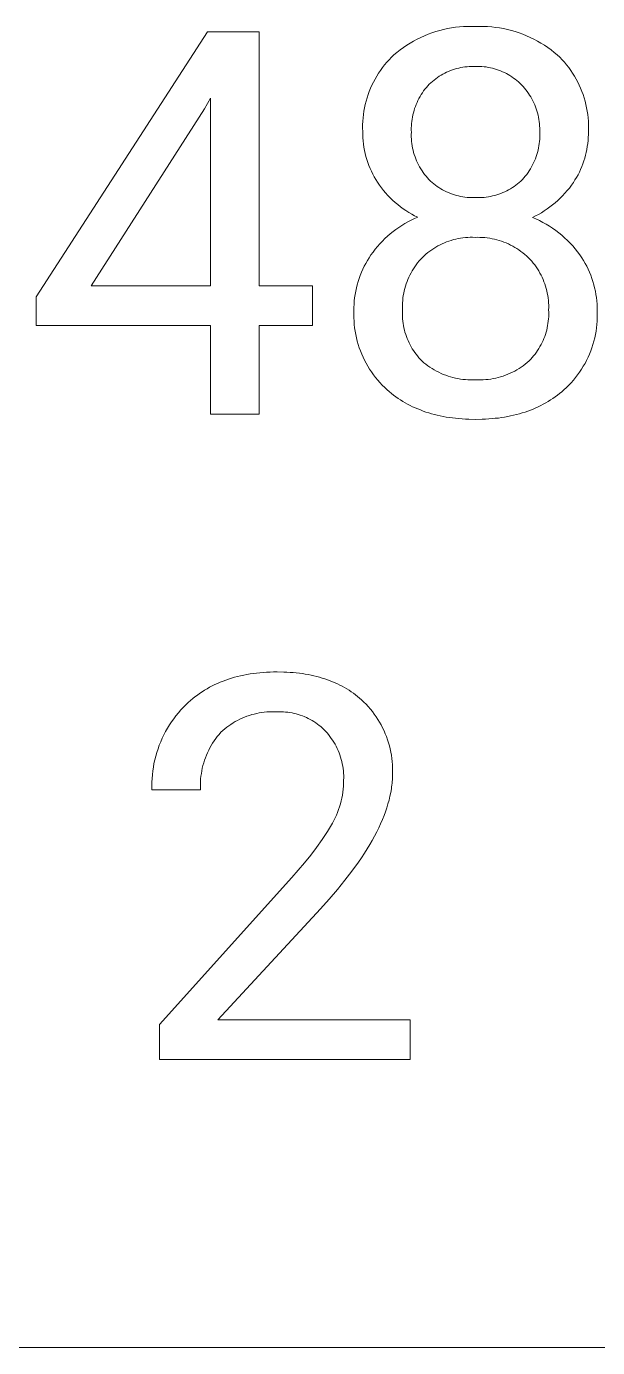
# Model space of a CAD drawing. Header units: millimetres. Extents: x -1576 to 3664, y -445 to 3215.
# Drawn here: x 2594.7 to 2668.7, y -152.5 to 19 of the extents above; entities that cross this region are included whole.
import ezdxf

# ---------------------------------------------------------------- set-up
doc = ezdxf.new("R2010")
doc.units = ezdxf.units.MM
doc.header["$MEASUREMENT"] = 0
doc.layers.add('Domyślny', color=7, linetype='Continuous', true_color=0x000000)

msp = doc.modelspace()

# ---------------------------------------------------------------- linework, layer by layer
at = {"layer": 'Domyślny', "color": 18, "lineweight": 15, "true_color": 0x000000}
for p, q in [((2650.32, 18.86), (2650.84, 18.91)), ((2650.84, 18.91), (2651.36, 18.95)), ((2651.36, 18.95), (2651.88, 18.97)), ((2651.88, 18.97), (2652.41, 18.97)), ((2652.41, 18.97), (2652.93, 18.96)), ((2652.93, 18.96), (2653.45, 18.97)), ((2653.45, 18.97), (2653.97, 18.97)), ((2653.97, 18.97), (2654.49, 18.95)), ((2654.49, 18.95), (2655.02, 18.91)), ((2655.02, 18.91), (2655.53, 18.85)), ((2595.95, -16.11), (2618.16, 18.28)), ((2618.16, 18.28), (2624.88, 18.28)), ((2624.88, 18.28), (2624.88, -14.68)), ((2644.9, 17.07), (2645.36, 17.32)), ((2645.36, 17.32), (2645.83, 17.55)), ((2645.83, 17.55), (2646.3, 17.76)), ((2646.3, 17.76), (2646.79, 17.96)), ((2646.79, 17.96), (2647.28, 18.14)), ((2647.28, 18.14), (2647.77, 18.3)), ((2647.77, 18.3), (2648.28, 18.45)), ((2648.28, 18.45), (2648.78, 18.58)), ((2648.78, 18.58), (2649.29, 18.69)), ((2649.29, 18.69), (2649.81, 18.78)), ((2649.81, 18.78), (2650.32, 18.86)), ((2655.53, 18.85), (2656.05, 18.78)), ((2656.05, 18.78), (2656.56, 18.69)), ((2656.56, 18.69), (2657.08, 18.58)), ((2657.08, 18.58), (2657.58, 18.45)), ((2657.58, 18.45), (2658.08, 18.3)), ((2658.08, 18.3), (2658.58, 18.14)), ((2658.58, 18.14), (2659.07, 17.96)), ((2659.07, 17.96), (2659.55, 17.76)), ((2659.55, 17.76), (2660.03, 17.55)), ((2660.03, 17.55), (2660.5, 17.32)), ((2660.5, 17.32), (2660.96, 17.07)), ((2642.34, 15.28), (2642.74, 15.61)), ((2642.74, 15.61), (2643.15, 15.94)), ((2643.15, 15.94), (2643.57, 16.24)), ((2643.57, 16.24), (2644, 16.54)), ((2644, 16.54), (2644.45, 16.81)), ((2644.45, 16.81), (2644.9, 17.07)), ((2660.96, 17.07), (2661.41, 16.81)), ((2661.41, 16.81), (2661.85, 16.53)), ((2661.85, 16.53), (2662.29, 16.24)), ((2662.29, 16.24), (2662.71, 15.93)), ((2662.71, 15.93), (2663.12, 15.61)), ((2663.12, 15.61), (2663.52, 15.28)), ((2640.86, 13.63), (2641.13, 13.98)), ((2641.13, 13.98), (2641.42, 14.32)), ((2641.42, 14.32), (2641.71, 14.65)), ((2641.71, 14.65), (2642.02, 14.97)), ((2642.02, 14.97), (2642.34, 15.28)), ((2651.83, 13.75), (2651.55, 13.72)), ((2652.1, 13.77), (2651.83, 13.75)), ((2652.38, 13.78), (2652.1, 13.77)), ((2652.65, 13.78), (2652.38, 13.78)), ((2652.93, 13.78), (2652.65, 13.78)), ((2653.2, 13.78), (2652.93, 13.78)), ((2653.48, 13.78), (2653.2, 13.78)), ((2653.76, 13.76), (2653.48, 13.78)), ((2654.03, 13.74), (2653.76, 13.76)), ((2654.3, 13.71), (2654.03, 13.74)), ((2663.52, 15.28), (2663.84, 14.97)), ((2663.84, 14.97), (2664.15, 14.65)), ((2664.15, 14.65), (2664.44, 14.32)), ((2664.44, 14.32), (2664.73, 13.98)), ((2664.73, 13.98), (2665, 13.63)), ((2639.69, 11.75), (2639.9, 12.15)), ((2639.9, 12.15), (2640.12, 12.53)), ((2640.12, 12.53), (2640.35, 12.9)), ((2640.35, 12.9), (2640.6, 13.27)), ((2640.6, 13.27), (2640.86, 13.63)), ((2647.55, 12.02), (2647.33, 11.84)), ((2647.76, 12.19), (2647.55, 12.02)), ((2647.99, 12.35), (2647.76, 12.19)), ((2648.22, 12.5), (2647.99, 12.35)), ((2648.45, 12.65), (2648.22, 12.5)), ((2648.69, 12.78), (2648.45, 12.65)), ((2648.93, 12.91), (2648.69, 12.78)), ((2649.18, 13.03), (2648.93, 12.91)), ((2649.43, 13.14), (2649.18, 13.03)), ((2649.69, 13.25), (2649.43, 13.14)), ((2649.95, 13.34), (2649.69, 13.25)), ((2650.21, 13.43), (2649.95, 13.34)), ((2650.47, 13.5), (2650.21, 13.43)), ((2650.74, 13.57), (2650.47, 13.5)), ((2651.01, 13.63), (2650.74, 13.57)), ((2651.28, 13.68), (2651.01, 13.63)), ((2651.55, 13.72), (2651.28, 13.68)), ((2654.58, 13.66), (2654.3, 13.71)), ((2654.85, 13.61), (2654.58, 13.66)), ((2655.12, 13.55), (2654.85, 13.61)), ((2655.38, 13.48), (2655.12, 13.55)), ((2655.65, 13.4), (2655.38, 13.48)), ((2655.91, 13.31), (2655.65, 13.4)), ((2656.16, 13.21), (2655.91, 13.31)), ((2656.42, 13.1), (2656.16, 13.21)), ((2656.67, 12.99), (2656.42, 13.1)), ((2656.92, 12.86), (2656.67, 12.99)), ((2657.16, 12.73), (2656.92, 12.86)), ((2657.39, 12.59), (2657.16, 12.73)), ((2657.63, 12.44), (2657.39, 12.59)), ((2657.85, 12.28), (2657.63, 12.44)), ((2658.07, 12.12), (2657.85, 12.28)), ((2658.29, 11.95), (2658.07, 12.12)), ((2665, 13.63), (2665.26, 13.27)), ((2665.26, 13.27), (2665.51, 12.91)), ((2665.51, 12.91), (2665.74, 12.53)), ((2665.74, 12.53), (2665.97, 12.15)), ((2665.97, 12.15), (2666.17, 11.76)), ((2639, 10.13), (2639.15, 10.54)), ((2639.15, 10.54), (2639.31, 10.95)), ((2639.31, 10.95), (2639.49, 11.36)), ((2639.49, 11.36), (2639.69, 11.75)), ((2646.03, 10.36), (2645.88, 10.12)), ((2646.2, 10.6), (2646.03, 10.36)), ((2646.37, 10.82), (2646.2, 10.6)), ((2646.55, 11.05), (2646.37, 10.82)), ((2646.73, 11.26), (2646.55, 11.05)), ((2646.93, 11.47), (2646.73, 11.26)), ((2647.13, 11.66), (2646.93, 11.47)), ((2647.33, 11.84), (2647.13, 11.66)), ((2658.5, 11.77), (2658.29, 11.95)), ((2658.7, 11.58), (2658.5, 11.77)), ((2658.9, 11.39), (2658.7, 11.58)), ((2659.09, 11.18), (2658.9, 11.39)), ((2659.27, 10.97), (2659.09, 11.18)), ((2659.45, 10.75), (2659.27, 10.97)), ((2659.62, 10.52), (2659.45, 10.75)), ((2659.79, 10.29), (2659.62, 10.52)), ((2659.94, 10.06), (2659.79, 10.29)), ((2666.17, 11.76), (2666.37, 11.36)), ((2666.37, 11.36), (2666.55, 10.95)), ((2666.55, 10.95), (2666.72, 10.54)), ((2666.72, 10.54), (2666.87, 10.13)), ((2618.55, 9.66), (2617.8, 8.28)), ((2618.55, -14.68), (2618.55, 9.66)), ((2638.53, 8.42), (2638.63, 8.85)), ((2638.63, 8.85), (2638.74, 9.28)), ((2638.74, 9.28), (2638.86, 9.7)), ((2638.86, 9.7), (2639, 10.13)), ((2645.13, 8.59), (2645.03, 8.32)), ((2645.23, 8.85), (2645.13, 8.59)), ((2645.34, 9.12), (2645.23, 8.85)), ((2645.46, 9.37), (2645.34, 9.12)), ((2645.59, 9.63), (2645.46, 9.37)), ((2645.73, 9.88), (2645.59, 9.63)), ((2645.88, 10.12), (2645.73, 9.88)), ((2660.09, 9.82), (2659.94, 10.06)), ((2660.23, 9.57), (2660.09, 9.82)), ((2660.36, 9.32), (2660.23, 9.57)), ((2660.48, 9.07), (2660.36, 9.32)), ((2660.6, 8.81), (2660.48, 9.07)), ((2660.7, 8.55), (2660.6, 8.81)), ((2666.87, 10.13), (2667, 9.71)), ((2667, 9.71), (2667.13, 9.28)), ((2667.13, 9.28), (2667.24, 8.85)), ((2667.24, 8.85), (2667.33, 8.42)), ((2617.8, 8.28), (2603.1, -14.68)), ((2638.31, 6.66), (2638.34, 7.1)), ((2638.34, 7.1), (2638.39, 7.54)), ((2638.39, 7.54), (2638.46, 7.98)), ((2638.46, 7.98), (2638.53, 8.42)), ((2644.7, 6.93), (2644.66, 6.65)), ((2644.74, 7.21), (2644.7, 6.93)), ((2644.8, 7.49), (2644.74, 7.21)), ((2644.87, 7.77), (2644.8, 7.49)), ((2644.95, 8.05), (2644.87, 7.77)), ((2645.03, 8.32), (2644.95, 8.05)), ((2660.8, 8.28), (2660.7, 8.55)), ((2660.89, 8.01), (2660.8, 8.28)), ((2660.96, 7.74), (2660.89, 8.01)), ((2661.03, 7.47), (2660.96, 7.74)), ((2661.09, 7.19), (2661.03, 7.47)), ((2661.14, 6.91), (2661.09, 7.19)), ((2661.19, 6.64), (2661.14, 6.91)), ((2667.33, 8.42), (2667.41, 7.98)), ((2667.41, 7.98), (2667.47, 7.54)), ((2667.47, 7.54), (2667.52, 7.1)), ((2667.52, 7.1), (2667.55, 6.66)), ((2638.29, 6.22), (2638.31, 6.66)), ((2638.29, 5.77), (2638.29, 6.22)), ((2638.31, 5.33), (2638.29, 5.77)), ((2638.31, 4.92), (2638.31, 5.33)), ((2644.61, 6.08), (2644.6, 5.8)), ((2644.6, 5.8), (2644.6, 5.51)), ((2644.6, 5.51), (2644.61, 5.23)), ((2644.61, 5.23), (2644.6, 4.93)), ((2644.63, 6.37), (2644.61, 6.08)), ((2644.66, 6.65), (2644.63, 6.37)), ((2661.22, 6.35), (2661.19, 6.64)), ((2661.24, 6.07), (2661.22, 6.35)), ((2661.25, 5.79), (2661.24, 6.07)), ((2661.26, 5.51), (2661.25, 5.79)), ((2661.25, 5.23), (2661.26, 5.51)), ((2661.26, 4.94), (2661.25, 5.23)), ((2667.55, 6.66), (2667.56, 6.22)), ((2667.57, 5.77), (2667.55, 5.33)), ((2667.55, 5.33), (2667.55, 4.94)), ((2667.56, 6.22), (2667.57, 5.77)), ((2638.32, 4.51), (2638.31, 4.92)), ((2638.35, 4.11), (2638.32, 4.51)), ((2638.4, 3.7), (2638.35, 4.11)), ((2638.46, 3.3), (2638.4, 3.7)), ((2644.6, 4.93), (2644.6, 4.64)), ((2644.6, 4.64), (2644.61, 4.35)), ((2644.61, 4.35), (2644.64, 4.06)), ((2644.64, 4.06), (2644.67, 3.77)), ((2644.67, 3.77), (2644.71, 3.48)), ((2644.71, 3.48), (2644.77, 3.19)), ((2661.1, 3.2), (2661.15, 3.49)), ((2661.15, 3.49), (2661.19, 3.77)), ((2661.19, 3.77), (2661.22, 4.06)), ((2661.22, 4.06), (2661.25, 4.35)), ((2661.25, 4.35), (2661.26, 4.64)), ((2661.26, 4.64), (2661.26, 4.94)), ((2667.47, 3.78), (2667.42, 3.39)), ((2667.51, 4.17), (2667.47, 3.78)), ((2667.54, 4.55), (2667.51, 4.17)), ((2667.55, 4.94), (2667.54, 4.55)), ((2638.53, 2.89), (2638.46, 3.3)), ((2638.62, 2.49), (2638.53, 2.89)), ((2638.72, 2.1), (2638.62, 2.49)), ((2638.83, 1.71), (2638.72, 2.1)), ((2644.77, 3.19), (2644.83, 2.91)), ((2644.83, 2.91), (2644.9, 2.63)), ((2644.9, 2.63), (2644.99, 2.35)), ((2644.99, 2.35), (2645.08, 2.07)), ((2645.08, 2.07), (2645.18, 1.8)), ((2645.18, 1.8), (2645.29, 1.53)), ((2660.58, 1.53), (2660.69, 1.8)), ((2660.69, 1.8), (2660.79, 2.08)), ((2660.79, 2.08), (2660.88, 2.35)), ((2660.88, 2.35), (2660.96, 2.63)), ((2660.96, 2.63), (2661.03, 2.91)), ((2661.03, 2.91), (2661.1, 3.2)), ((2667.08, 1.88), (2666.97, 1.51)), ((2667.19, 2.25), (2667.08, 1.88)), ((2667.28, 2.63), (2667.19, 2.25)), ((2667.36, 3.01), (2667.28, 2.63)), ((2667.42, 3.39), (2667.36, 3.01)), ((2638.96, 1.32), (2638.83, 1.71)), ((2639.1, 0.93), (2638.96, 1.32)), ((2639.25, 0.55), (2639.1, 0.93)), ((2639.42, 0.18), (2639.25, 0.55)), ((2639.6, -0.19), (2639.42, 0.18)), ((2645.29, 1.53), (2645.41, 1.26)), ((2645.41, 1.26), (2645.54, 1)), ((2645.54, 1), (2645.68, 0.74)), ((2645.68, 0.74), (2645.83, 0.49)), ((2645.83, 0.49), (2645.99, 0.24)), ((2645.99, 0.24), (2646.15, 0)), ((2646.15, 0), (2646.32, -0.23)), ((2659.56, -0.23), (2659.73, 0.01)), ((2659.73, 0.01), (2659.9, 0.25)), ((2659.9, 0.25), (2660.05, 0.5)), ((2660.05, 0.5), (2660.2, 0.75)), ((2660.2, 0.75), (2660.33, 1)), ((2660.33, 1), (2660.46, 1.27)), ((2660.46, 1.27), (2660.58, 1.53)), ((2666.39, 0.07), (2666.21, -0.28)), ((2666.55, 0.42), (2666.39, 0.07)), ((2666.7, 0.78), (2666.55, 0.42)), ((2666.84, 1.14), (2666.7, 0.78)), ((2666.97, 1.51), (2666.84, 1.14)), ((2639.79, -0.55), (2639.6, -0.19)), ((2639.99, -0.9), (2639.79, -0.55)), ((2640.21, -1.25), (2639.99, -0.9)), ((2640.46, -1.61), (2640.21, -1.25)), ((2640.72, -1.96), (2640.46, -1.61)), ((2646.32, -0.23), (2646.51, -0.46)), ((2646.51, -0.46), (2646.69, -0.68)), ((2646.69, -0.68), (2646.89, -0.9)), ((2646.89, -0.9), (2647.09, -1.09)), ((2647.09, -1.09), (2647.3, -1.28)), ((2647.3, -1.28), (2647.51, -1.46)), ((2647.51, -1.46), (2647.73, -1.63)), ((2647.73, -1.63), (2647.95, -1.79)), ((2657.93, -1.79), (2658.16, -1.63)), ((2658.16, -1.63), (2658.38, -1.45)), ((2658.38, -1.45), (2658.59, -1.28)), ((2658.59, -1.28), (2658.8, -1.09)), ((2658.8, -1.09), (2659, -0.9)), ((2659, -0.9), (2659.2, -0.68)), ((2659.2, -0.68), (2659.38, -0.46)), ((2659.38, -0.46), (2659.56, -0.23)), ((2665.36, -1.64), (2665.09, -2)), ((2665.61, -1.28), (2665.36, -1.64)), ((2665.82, -0.95), (2665.61, -1.28)), ((2666.02, -0.62), (2665.82, -0.95)), ((2666.21, -0.28), (2666.02, -0.62)), ((2640.99, -2.3), (2640.72, -1.96)), ((2641.27, -2.64), (2640.99, -2.3)), ((2641.56, -2.96), (2641.27, -2.64)), ((2641.87, -3.27), (2641.56, -2.96)), ((2642.18, -3.58), (2641.87, -3.27)), ((2647.95, -1.79), (2648.18, -1.95)), ((2648.18, -1.95), (2648.42, -2.09)), ((2648.42, -2.09), (2648.66, -2.23)), ((2648.66, -2.23), (2648.9, -2.36)), ((2648.9, -2.36), (2649.15, -2.49)), ((2649.15, -2.49), (2649.41, -2.6)), ((2649.41, -2.6), (2649.66, -2.7)), ((2649.66, -2.7), (2649.92, -2.8)), ((2649.92, -2.8), (2650.19, -2.89)), ((2650.19, -2.89), (2650.45, -2.96)), ((2650.45, -2.96), (2650.72, -3.03)), ((2650.72, -3.03), (2650.99, -3.09)), ((2650.99, -3.09), (2651.27, -3.14)), ((2651.27, -3.14), (2651.54, -3.18)), ((2651.54, -3.18), (2651.82, -3.21)), ((2651.82, -3.21), (2652.1, -3.23)), ((2652.1, -3.23), (2652.37, -3.24)), ((2652.37, -3.24), (2652.65, -3.24)), ((2652.65, -3.24), (2652.93, -3.24)), ((2652.93, -3.24), (2653.21, -3.24)), ((2653.21, -3.24), (2653.49, -3.24)), ((2653.49, -3.24), (2653.77, -3.23)), ((2653.77, -3.23), (2654.04, -3.21)), ((2654.04, -3.21), (2654.32, -3.18)), ((2654.32, -3.18), (2654.6, -3.14)), ((2654.6, -3.14), (2654.87, -3.09)), ((2654.87, -3.09), (2655.14, -3.03)), ((2655.14, -3.03), (2655.41, -2.96)), ((2655.41, -2.96), (2655.68, -2.88)), ((2655.68, -2.88), (2655.95, -2.8)), ((2655.95, -2.8), (2656.21, -2.7)), ((2656.21, -2.7), (2656.47, -2.6)), ((2656.47, -2.6), (2656.72, -2.48)), ((2656.72, -2.48), (2656.97, -2.36)), ((2656.97, -2.36), (2657.22, -2.23)), ((2657.22, -2.23), (2657.46, -2.09)), ((2657.46, -2.09), (2657.7, -1.94)), ((2657.7, -1.94), (2657.93, -1.79)), ((2663.91, -3.31), (2663.59, -3.62)), ((2664.22, -3), (2663.91, -3.31)), ((2664.52, -2.67), (2664.22, -3)), ((2664.81, -2.34), (2664.52, -2.67)), ((2665.09, -2), (2664.81, -2.34)), ((2642.51, -3.87), (2642.18, -3.58)), ((2642.84, -4.15), (2642.51, -3.87)), ((2643.19, -4.42), (2642.84, -4.15)), ((2643.54, -4.68), (2643.19, -4.42)), ((2643.9, -4.93), (2643.54, -4.68)), ((2644.27, -5.16), (2643.9, -4.93)), ((2661.84, -4.96), (2661.46, -5.2)), ((2662.21, -4.72), (2661.84, -4.96)), ((2662.57, -4.46), (2662.21, -4.72)), ((2662.92, -4.19), (2662.57, -4.46)), ((2663.26, -3.91), (2662.92, -4.19)), ((2663.59, -3.62), (2663.26, -3.91)), ((2642.98, -7.11), (2643.37, -6.85)), ((2643.37, -6.85), (2643.76, -6.61)), ((2643.76, -6.61), (2644.17, -6.38)), ((2644.17, -6.38), (2644.58, -6.17)), ((2644.65, -5.38), (2644.27, -5.16)), ((2644.58, -6.17), (2645, -5.97)), ((2645.03, -5.59), (2644.65, -5.38)), ((2645, -5.97), (2645.43, -5.78)), ((2645.43, -5.78), (2645.03, -5.59)), ((2660.69, -5.62), (2660.29, -5.82)), ((2660.29, -5.82), (2660.75, -6.02)), ((2661.08, -5.42), (2660.69, -5.62)), ((2660.75, -6.02), (2661.2, -6.23)), ((2661.46, -5.2), (2661.08, -5.42)), ((2661.2, -6.23), (2661.64, -6.46)), ((2661.64, -6.46), (2662.07, -6.7)), ((2662.07, -6.7), (2662.5, -6.96)), ((2640.85, -8.9), (2641.18, -8.57)), ((2641.18, -8.57), (2641.52, -8.25)), ((2641.52, -8.25), (2641.87, -7.95)), ((2641.87, -7.95), (2642.23, -7.66)), ((2642.23, -7.66), (2642.6, -7.38)), ((2642.6, -7.38), (2642.98, -7.11)), ((2650.68, -8.56), (2650.37, -8.62)), ((2650.99, -8.5), (2650.68, -8.56)), ((2651.3, -8.46), (2650.99, -8.5)), ((2651.61, -8.43), (2651.3, -8.46)), ((2651.92, -8.4), (2651.61, -8.43)), ((2652.23, -8.39), (2651.92, -8.4)), ((2652.55, -8.39), (2652.23, -8.39)), ((2652.86, -8.4), (2652.55, -8.39)), ((2653.18, -8.39), (2652.86, -8.4)), ((2653.49, -8.4), (2653.18, -8.39)), ((2653.81, -8.41), (2653.49, -8.4)), ((2654.13, -8.44), (2653.81, -8.41)), ((2654.44, -8.47), (2654.13, -8.44)), ((2654.76, -8.52), (2654.44, -8.47)), ((2655.07, -8.58), (2654.76, -8.52)), ((2662.5, -6.96), (2662.91, -7.23)), ((2662.91, -7.23), (2663.32, -7.52)), ((2663.32, -7.52), (2663.71, -7.82)), ((2663.71, -7.82), (2664.1, -8.14)), ((2664.1, -8.14), (2664.47, -8.46)), ((2664.47, -8.46), (2664.83, -8.8)), ((2639.64, -10.31), (2639.92, -9.94)), ((2639.92, -9.94), (2640.22, -9.58)), ((2640.22, -9.58), (2640.53, -9.23)), ((2640.53, -9.23), (2640.85, -8.9)), ((2646.99, -10.19), (2646.74, -10.38)), ((2647.24, -10.01), (2646.99, -10.19)), ((2647.5, -9.83), (2647.24, -10.01)), ((2647.77, -9.67), (2647.5, -9.83)), ((2648.04, -9.51), (2647.77, -9.67)), ((2648.32, -9.37), (2648.04, -9.51)), ((2648.6, -9.23), (2648.32, -9.37)), ((2648.89, -9.11), (2648.6, -9.23)), ((2649.18, -8.99), (2648.89, -9.11)), ((2649.47, -8.88), (2649.18, -8.99)), ((2649.77, -8.79), (2649.47, -8.88)), ((2650.07, -8.7), (2649.77, -8.79)), ((2650.37, -8.62), (2650.07, -8.7)), ((2655.38, -8.64), (2655.07, -8.58)), ((2655.69, -8.72), (2655.38, -8.64)), ((2655.99, -8.81), (2655.69, -8.72)), ((2656.29, -8.91), (2655.99, -8.81)), ((2656.59, -9.01), (2656.29, -8.91)), ((2656.89, -9.13), (2656.59, -9.01)), ((2657.18, -9.26), (2656.89, -9.13)), ((2657.46, -9.4), (2657.18, -9.26)), ((2657.74, -9.54), (2657.46, -9.4)), ((2658.02, -9.7), (2657.74, -9.54)), ((2658.29, -9.86), (2658.02, -9.7)), ((2658.56, -10.04), (2658.29, -9.86)), ((2658.81, -10.22), (2658.56, -10.04)), ((2659.07, -10.41), (2658.81, -10.22)), ((2664.83, -8.8), (2665.18, -9.16)), ((2665.18, -9.16), (2665.52, -9.52)), ((2665.52, -9.52), (2665.84, -9.9)), ((2665.84, -9.9), (2666.15, -10.29)), ((2666.15, -10.29), (2666.45, -10.69)), ((2638.5, -12.16), (2638.7, -11.78)), ((2638.7, -11.78), (2638.91, -11.41)), ((2638.91, -11.41), (2639.13, -11.04)), ((2639.13, -11.04), (2639.37, -10.69)), ((2639.37, -10.69), (2639.64, -10.31)), ((2645.23, -11.96), (2645.05, -12.21)), ((2645.42, -11.71), (2645.23, -11.96)), ((2645.62, -11.47), (2645.42, -11.71)), ((2645.82, -11.23), (2645.62, -11.47)), ((2646.04, -11), (2645.82, -11.23)), ((2646.26, -10.79), (2646.04, -11)), ((2646.5, -10.58), (2646.26, -10.79)), ((2646.74, -10.38), (2646.5, -10.58)), ((2659.31, -10.61), (2659.07, -10.41)), ((2659.55, -10.82), (2659.31, -10.61)), ((2659.79, -11.04), (2659.55, -10.82)), ((2660, -11.26), (2659.79, -11.04)), ((2660.21, -11.5), (2660, -11.26)), ((2660.41, -11.74), (2660.21, -11.5)), ((2660.6, -11.98), (2660.41, -11.74)), ((2660.78, -12.24), (2660.6, -11.98)), ((2666.45, -10.69), (2666.69, -11.04)), ((2666.69, -11.04), (2666.92, -11.41)), ((2666.92, -11.41), (2667.14, -11.78)), ((2667.14, -11.78), (2667.34, -12.15)), ((2637.84, -13.74), (2637.98, -13.34)), ((2637.98, -13.34), (2638.14, -12.94)), ((2638.14, -12.94), (2638.31, -12.55)), ((2638.31, -12.55), (2638.5, -12.16)), ((2644.29, -13.57), (2644.16, -13.86)), ((2644.42, -13.29), (2644.29, -13.57)), ((2644.57, -13.01), (2644.42, -13.29)), ((2644.72, -12.74), (2644.57, -13.01)), ((2644.88, -12.47), (2644.72, -12.74)), ((2645.05, -12.21), (2644.88, -12.47)), ((2660.95, -12.49), (2660.78, -12.24)), ((2661.12, -12.76), (2660.95, -12.49)), ((2661.27, -13.03), (2661.12, -12.76)), ((2661.42, -13.3), (2661.27, -13.03)), ((2661.55, -13.59), (2661.42, -13.3)), ((2661.68, -13.87), (2661.55, -13.59)), ((2667.34, -12.15), (2667.53, -12.54)), ((2667.53, -12.54), (2667.7, -12.93)), ((2667.7, -12.93), (2667.87, -13.33)), ((2667.87, -13.33), (2668.01, -13.73)), ((2603.1, -14.68), (2618.55, -14.68)), ((2624.88, -14.68), (2631.77, -14.68)), ((2631.77, -14.68), (2631.77, -19.83)), ((2637.32, -15.81), (2637.39, -15.39)), ((2637.39, -15.39), (2637.48, -14.97)), ((2637.48, -14.97), (2637.59, -14.56)), ((2637.59, -14.56), (2637.7, -14.15)), ((2637.7, -14.15), (2637.84, -13.74)), ((2643.68, -15.34), (2643.62, -15.65)), ((2643.76, -15.04), (2643.68, -15.34)), ((2643.85, -14.74), (2643.76, -15.04)), ((2643.94, -14.44), (2643.85, -14.74)), ((2644.05, -14.15), (2643.94, -14.44)), ((2644.16, -13.86), (2644.05, -14.15)), ((2661.8, -14.16), (2661.68, -13.87)), ((2661.9, -14.45), (2661.8, -14.16)), ((2662, -14.75), (2661.9, -14.45)), ((2662.09, -15.05), (2662, -14.75)), ((2662.17, -15.35), (2662.09, -15.05)), ((2662.23, -15.65), (2662.17, -15.35)), ((2668.01, -13.73), (2668.15, -14.14)), ((2668.15, -14.14), (2668.27, -14.55)), ((2668.27, -14.55), (2668.37, -14.97)), ((2668.37, -14.97), (2668.46, -15.39)), ((2668.46, -15.39), (2668.54, -15.81)), ((2595.95, -19.83), (2595.95, -16.11)), ((2637.16, -17.52), (2637.18, -17.09)), ((2637.18, -17.09), (2637.21, -16.66)), ((2637.21, -16.66), (2637.25, -16.24)), ((2637.25, -16.24), (2637.32, -15.81)), ((2643.46, -16.89), (2643.45, -17.2)), ((2643.49, -16.58), (2643.46, -16.89)), ((2643.52, -16.26), (2643.49, -16.58)), ((2643.56, -15.96), (2643.52, -16.26)), ((2643.62, -15.65), (2643.56, -15.96)), ((2662.29, -15.96), (2662.23, -15.65)), ((2662.33, -16.27), (2662.29, -15.96)), ((2662.37, -16.58), (2662.33, -16.27)), ((2662.39, -16.89), (2662.37, -16.58)), ((2662.41, -17.2), (2662.39, -16.89)), ((2668.54, -15.81), (2668.6, -16.23)), ((2668.6, -16.23), (2668.65, -16.66)), ((2668.65, -16.66), (2668.68, -17.09)), ((2668.68, -17.09), (2668.7, -17.52)), ((2637.14, -18.39), (2637.15, -17.95)), ((2637.15, -18.83), (2637.14, -18.39)), ((2637.15, -17.95), (2637.16, -17.52)), ((2637.17, -19.27), (2637.15, -18.83)), ((2643.45, -17.82), (2643.44, -18.12)), ((2643.44, -18.12), (2643.44, -18.41)), ((2643.44, -18.41), (2643.45, -18.7)), ((2643.45, -17.2), (2643.45, -17.51)), ((2643.45, -17.51), (2643.45, -17.82)), ((2643.45, -18.7), (2643.47, -18.99)), ((2662.39, -18.99), (2662.41, -18.7)), ((2662.4, -17.82), (2662.41, -17.51)), ((2662.41, -18.11), (2662.4, -17.82)), ((2662.41, -17.51), (2662.41, -17.2)), ((2662.42, -18.41), (2662.41, -18.11)), ((2662.41, -18.7), (2662.42, -18.41)), ((2668.71, -18.83), (2668.69, -19.27)), ((2668.7, -17.52), (2668.7, -17.95)), ((2668.7, -17.95), (2668.71, -18.39)), ((2668.71, -18.39), (2668.71, -18.83)), ((2618.55, -19.83), (2595.95, -19.83)), ((2618.55, -31.34), (2618.55, -19.83)), ((2631.77, -19.83), (2624.88, -19.83)), ((2624.88, -19.83), (2624.88, -31.34)), ((2637.2, -19.71), (2637.17, -19.27)), ((2637.25, -20.15), (2637.2, -19.71)), ((2637.31, -20.59), (2637.25, -20.15)), ((2643.47, -18.99), (2643.5, -19.28)), ((2643.5, -19.28), (2643.53, -19.57)), ((2643.53, -19.57), (2643.58, -19.86)), ((2643.58, -19.86), (2643.64, -20.15)), ((2643.64, -20.15), (2643.71, -20.43)), ((2643.71, -20.43), (2643.78, -20.71)), ((2662.07, -20.71), (2662.15, -20.43)), ((2662.15, -20.43), (2662.22, -20.14)), ((2662.22, -20.14), (2662.27, -19.86)), ((2662.27, -19.86), (2662.32, -19.57)), ((2662.32, -19.57), (2662.36, -19.28)), ((2662.36, -19.28), (2662.39, -18.99)), ((2668.61, -20.15), (2668.55, -20.59)), ((2668.66, -19.71), (2668.61, -20.15)), ((2668.69, -19.27), (2668.66, -19.71)), ((2637.39, -21.02), (2637.31, -20.59)), ((2637.49, -21.45), (2637.39, -21.02)), ((2637.59, -21.88), (2637.49, -21.45)), ((2637.72, -22.31), (2637.59, -21.88)), ((2643.78, -20.71), (2643.87, -20.99)), ((2643.87, -20.99), (2643.96, -21.27)), ((2643.96, -21.27), (2644.07, -21.54)), ((2644.07, -21.54), (2644.18, -21.81)), ((2644.18, -21.81), (2644.3, -22.08)), ((2644.3, -22.08), (2644.43, -22.34)), ((2661.42, -22.33), (2661.55, -22.07)), ((2661.55, -22.07), (2661.68, -21.8)), ((2661.68, -21.8), (2661.79, -21.53)), ((2661.79, -21.53), (2661.89, -21.26)), ((2661.89, -21.26), (2661.99, -20.99)), ((2661.99, -20.99), (2662.07, -20.71)), ((2668.27, -21.89), (2668.15, -22.32)), ((2668.38, -21.46), (2668.27, -21.89)), ((2668.47, -21.03), (2668.38, -21.46)), ((2668.55, -20.59), (2668.47, -21.03)), ((2637.85, -22.73), (2637.72, -22.31)), ((2638, -23.14), (2637.85, -22.73)), ((2638.17, -23.55), (2638, -23.14)), ((2638.35, -23.96), (2638.17, -23.55)), ((2638.54, -24.35), (2638.35, -23.96)), ((2644.43, -22.34), (2644.57, -22.6)), ((2644.57, -22.6), (2644.72, -22.85)), ((2644.72, -22.85), (2644.88, -23.1)), ((2644.88, -23.1), (2645.04, -23.34)), ((2645.04, -23.34), (2645.22, -23.57)), ((2645.22, -23.57), (2645.4, -23.8)), ((2645.4, -23.8), (2645.59, -24.03)), ((2660.27, -24.01), (2660.46, -23.79)), ((2660.46, -23.79), (2660.64, -23.56)), ((2660.64, -23.56), (2660.81, -23.32)), ((2660.81, -23.32), (2660.98, -23.08)), ((2660.98, -23.08), (2661.13, -22.84)), ((2661.13, -22.84), (2661.28, -22.59)), ((2661.28, -22.59), (2661.42, -22.33)), ((2667.52, -23.97), (2667.32, -24.37)), ((2667.7, -23.56), (2667.52, -23.97)), ((2667.86, -23.15), (2667.7, -23.56)), ((2668.01, -22.74), (2667.86, -23.15)), ((2668.15, -22.32), (2668.01, -22.74)), ((2638.75, -24.74), (2638.54, -24.35)), ((2638.97, -25.13), (2638.75, -24.74)), ((2639.2, -25.5), (2638.97, -25.13)), ((2639.44, -25.87), (2639.2, -25.5)), ((2645.59, -24.03), (2645.78, -24.24)), ((2645.78, -24.24), (2645.98, -24.45)), ((2645.98, -24.45), (2646.23, -24.67)), ((2646.23, -24.67), (2646.49, -24.87)), ((2646.49, -24.87), (2646.75, -25.07)), ((2646.75, -25.07), (2647.02, -25.26)), ((2647.02, -25.26), (2647.29, -25.44)), ((2647.29, -25.44), (2647.58, -25.61)), ((2647.58, -25.61), (2647.86, -25.77)), ((2658, -25.76), (2658.28, -25.6)), ((2658.28, -25.6), (2658.57, -25.43)), ((2658.57, -25.43), (2658.84, -25.25)), ((2658.84, -25.25), (2659.11, -25.06)), ((2659.11, -25.06), (2659.37, -24.86)), ((2659.37, -24.86), (2659.63, -24.65)), ((2659.63, -24.65), (2659.87, -24.44)), ((2659.87, -24.44), (2660.08, -24.23)), ((2660.08, -24.23), (2660.27, -24.01)), ((2666.67, -25.52), (2666.42, -25.89)), ((2666.9, -25.14), (2666.67, -25.52)), ((2667.12, -24.76), (2666.9, -25.14)), ((2667.32, -24.37), (2667.12, -24.76)), ((2639.7, -26.23), (2639.44, -25.87)), ((2639.97, -26.58), (2639.7, -26.23)), ((2640.25, -26.92), (2639.97, -26.58)), ((2640.54, -27.26), (2640.25, -26.92)), ((2640.84, -27.58), (2640.54, -27.26)), ((2647.86, -25.77), (2648.15, -25.92)), ((2648.15, -25.92), (2648.45, -26.06)), ((2648.45, -26.06), (2648.75, -26.19)), ((2648.75, -26.19), (2649.06, -26.3)), ((2649.06, -26.3), (2649.37, -26.41)), ((2649.37, -26.41), (2649.68, -26.51)), ((2649.68, -26.51), (2650, -26.6)), ((2650, -26.6), (2650.32, -26.67)), ((2650.32, -26.67), (2650.64, -26.74)), ((2650.64, -26.74), (2650.96, -26.79)), ((2650.96, -26.79), (2651.29, -26.83)), ((2651.29, -26.83), (2651.62, -26.87)), ((2651.62, -26.87), (2651.94, -26.89)), ((2651.94, -26.89), (2652.27, -26.89)), ((2652.27, -26.89), (2652.6, -26.89)), ((2652.6, -26.89), (2652.93, -26.88)), ((2652.93, -26.88), (2653.26, -26.89)), ((2653.26, -26.89), (2653.59, -26.9)), ((2653.59, -26.9), (2653.91, -26.89)), ((2653.91, -26.89), (2654.24, -26.87)), ((2654.24, -26.87), (2654.57, -26.83)), ((2654.57, -26.83), (2654.89, -26.79)), ((2654.89, -26.79), (2655.22, -26.74)), ((2655.22, -26.74), (2655.54, -26.67)), ((2655.54, -26.67), (2655.86, -26.6)), ((2655.86, -26.6), (2656.18, -26.51)), ((2656.18, -26.51), (2656.49, -26.41)), ((2656.49, -26.41), (2656.8, -26.3)), ((2656.8, -26.3), (2657.11, -26.18)), ((2657.11, -26.18), (2657.41, -26.05)), ((2657.41, -26.05), (2657.71, -25.91)), ((2657.71, -25.91), (2658, -25.76)), ((2665.32, -27.27), (2665.02, -27.59)), ((2665.61, -26.94), (2665.32, -27.27)), ((2665.89, -26.6), (2665.61, -26.94)), ((2666.16, -26.25), (2665.89, -26.6)), ((2666.42, -25.89), (2666.16, -26.25)), ((2641.16, -27.89), (2640.84, -27.58)), ((2641.48, -28.19), (2641.16, -27.89)), ((2641.75, -28.42), (2641.48, -28.19)), ((2642.03, -28.65), (2641.75, -28.42)), ((2642.31, -28.88), (2642.03, -28.65)), ((2642.6, -29.09), (2642.31, -28.88)), ((2642.89, -29.3), (2642.6, -29.09)), ((2663.25, -29.11), (2662.95, -29.31)), ((2663.54, -28.89), (2663.25, -29.11)), ((2663.82, -28.67), (2663.54, -28.89)), ((2664.1, -28.44), (2663.82, -28.67)), ((2664.38, -28.21), (2664.1, -28.44)), ((2664.7, -27.91), (2664.38, -28.21)), ((2665.02, -27.59), (2664.7, -27.91)), ((2643.19, -29.49), (2642.89, -29.3)), ((2643.5, -29.69), (2643.19, -29.49)), ((2643.81, -29.87), (2643.5, -29.69)), ((2644.12, -30.05), (2643.81, -29.87)), ((2644.45, -30.21), (2644.12, -30.05)), ((2644.77, -30.38), (2644.45, -30.21)), ((2645.11, -30.53), (2644.77, -30.38)), ((2645.44, -30.68), (2645.11, -30.53)), ((2645.79, -30.81), (2645.44, -30.68)), ((2646.14, -30.95), (2645.79, -30.81)), ((2660.04, -30.82), (2659.69, -30.96)), ((2660.39, -30.69), (2660.04, -30.82)), ((2660.73, -30.54), (2660.39, -30.69)), ((2661.06, -30.39), (2660.73, -30.54)), ((2661.39, -30.23), (2661.06, -30.39)), ((2661.71, -30.06), (2661.39, -30.23)), ((2662.03, -29.88), (2661.71, -30.06)), ((2662.34, -29.7), (2662.03, -29.88)), ((2662.65, -29.51), (2662.34, -29.7)), ((2662.95, -29.31), (2662.65, -29.51)), ((2624.88, -31.34), (2618.55, -31.34)), ((2646.49, -31.07), (2646.14, -30.95)), ((2646.85, -31.19), (2646.49, -31.07)), ((2647.22, -31.29), (2646.85, -31.19)), ((2647.59, -31.39), (2647.22, -31.29)), ((2647.97, -31.49), (2647.59, -31.39)), ((2648.35, -31.57), (2647.97, -31.49)), ((2648.74, -31.65), (2648.35, -31.57)), ((2649.13, -31.72), (2648.74, -31.65)), ((2649.53, -31.79), (2649.13, -31.72)), ((2649.94, -31.84), (2649.53, -31.79)), ((2650.35, -31.89), (2649.94, -31.84)), ((2650.76, -31.93), (2650.35, -31.89)), ((2651.19, -31.97), (2650.76, -31.93)), ((2651.61, -31.99), (2651.19, -31.97)), ((2652.05, -32.01), (2651.61, -31.99)), ((2652.93, -32.03), (2652.05, -32.01)), ((2653.8, -32.01), (2652.93, -32.03)), ((2654.23, -31.99), (2653.8, -32.01)), ((2654.66, -31.97), (2654.23, -31.99)), ((2655.08, -31.93), (2654.66, -31.97)), ((2655.49, -31.89), (2655.08, -31.93)), ((2655.9, -31.85), (2655.49, -31.89)), ((2656.3, -31.79), (2655.9, -31.85)), ((2656.7, -31.73), (2656.3, -31.79)), ((2657.1, -31.66), (2656.7, -31.73)), ((2657.48, -31.58), (2657.1, -31.66)), ((2657.86, -31.49), (2657.48, -31.58)), ((2658.24, -31.4), (2657.86, -31.49)), ((2658.61, -31.3), (2658.24, -31.4)), ((2658.98, -31.19), (2658.61, -31.3)), ((2659.34, -31.08), (2658.98, -31.19)), ((2659.69, -30.96), (2659.34, -31.08)), ((2622.87, -65.22), (2623.28, -65.14)), ((2623.28, -65.14), (2623.69, -65.07)), ((2623.69, -65.07), (2624.11, -65.01)), ((2624.11, -65.01), (2624.53, -64.96)), ((2624.53, -64.96), (2624.96, -64.91)), ((2624.96, -64.91), (2625.4, -64.87)), ((2625.4, -64.87), (2625.84, -64.84)), ((2625.84, -64.84), (2626.29, -64.82)), ((2626.29, -64.82), (2626.74, -64.81)), ((2626.74, -64.81), (2627.2, -64.81)), ((2627.2, -64.81), (2628.06, -64.82)), ((2628.06, -64.82), (2628.47, -64.84)), ((2628.47, -64.84), (2628.89, -64.86)), ((2628.89, -64.86), (2629.29, -64.9)), ((2629.29, -64.9), (2629.69, -64.93)), ((2629.69, -64.93), (2630.09, -64.98)), ((2630.09, -64.98), (2630.48, -65.03)), ((2630.48, -65.03), (2630.86, -65.09)), ((2630.86, -65.09), (2631.24, -65.16)), ((2618.12, -66.98), (2618.45, -66.8)), ((2618.45, -66.8), (2618.78, -66.62)), ((2618.78, -66.62), (2619.13, -66.45)), ((2619.13, -66.45), (2619.47, -66.29)), ((2619.47, -66.29), (2619.83, -66.14)), ((2619.83, -66.14), (2620.19, -65.99)), ((2620.19, -65.99), (2620.55, -65.86)), ((2620.55, -65.86), (2620.92, -65.73)), ((2620.92, -65.73), (2621.3, -65.61)), ((2621.3, -65.61), (2621.69, -65.5)), ((2621.69, -65.5), (2622.07, -65.4)), ((2622.07, -65.4), (2622.47, -65.3)), ((2622.47, -65.3), (2622.87, -65.22)), ((2631.24, -65.16), (2631.61, -65.23)), ((2631.61, -65.23), (2631.98, -65.32)), ((2631.98, -65.32), (2632.34, -65.4)), ((2632.34, -65.4), (2632.7, -65.5)), ((2632.7, -65.5), (2633.05, -65.6)), ((2633.05, -65.6), (2633.39, -65.71)), ((2633.39, -65.71), (2633.73, -65.83)), ((2633.73, -65.83), (2634.07, -65.95)), ((2634.07, -65.95), (2634.39, -66.08)), ((2634.39, -66.08), (2634.72, -66.22)), ((2634.72, -66.22), (2635.03, -66.36)), ((2635.03, -66.36), (2635.34, -66.51)), ((2635.34, -66.51), (2635.65, -66.67)), ((2635.65, -66.67), (2635.95, -66.84)), ((2635.95, -66.84), (2636.24, -67.01)), ((2615.69, -68.77), (2615.97, -68.52)), ((2615.97, -68.52), (2616.26, -68.27)), ((2616.26, -68.27), (2616.55, -68.04)), ((2616.55, -68.04), (2616.86, -67.81)), ((2616.86, -67.81), (2617.16, -67.59)), ((2617.16, -67.59), (2617.48, -67.38)), ((2617.48, -67.38), (2617.79, -67.18)), ((2617.79, -67.18), (2618.12, -66.98)), ((2636.24, -67.01), (2636.53, -67.19)), ((2636.53, -67.19), (2636.81, -67.38)), ((2636.81, -67.38), (2637.09, -67.57)), ((2637.09, -67.57), (2637.36, -67.77)), ((2637.36, -67.77), (2637.63, -67.98)), ((2637.63, -67.98), (2637.89, -68.2)), ((2637.89, -68.2), (2638.14, -68.42)), ((2638.14, -68.42), (2638.45, -68.71)), ((2614.09, -70.49), (2614.4, -70.11)), ((2614.4, -70.11), (2614.73, -69.74)), ((2614.73, -69.74), (2615.06, -69.38)), ((2615.06, -69.38), (2615.41, -69.03)), ((2615.41, -69.03), (2615.69, -68.77)), ((2624.24, -70.27), (2623.91, -70.35)), ((2624.56, -70.19), (2624.24, -70.27)), ((2624.89, -70.13), (2624.56, -70.19)), ((2625.21, -70.07), (2624.89, -70.13)), ((2625.54, -70.03), (2625.21, -70.07)), ((2625.87, -70), (2625.54, -70.03)), ((2626.21, -69.98), (2625.87, -70)), ((2626.54, -69.97), (2626.21, -69.98)), ((2626.87, -69.98), (2626.54, -69.97)), ((2627.2, -69.99), (2626.87, -69.98)), ((2627.48, -69.98), (2627.2, -69.99)), ((2627.76, -69.98), (2627.48, -69.98)), ((2628.04, -69.99), (2627.76, -69.98)), ((2628.31, -70.01), (2628.04, -69.99)), ((2628.59, -70.04), (2628.31, -70.01)), ((2628.87, -70.08), (2628.59, -70.04)), ((2629.14, -70.13), (2628.87, -70.08)), ((2629.41, -70.19), (2629.14, -70.13)), ((2629.68, -70.25), (2629.41, -70.19)), ((2629.95, -70.33), (2629.68, -70.25)), ((2638.45, -68.71), (2638.74, -69)), ((2638.74, -69), (2639.02, -69.31)), ((2639.02, -69.31), (2639.29, -69.62)), ((2639.29, -69.62), (2639.55, -69.95)), ((2639.55, -69.95), (2639.8, -70.28)), ((2639.8, -70.28), (2640.04, -70.62)), ((2612.99, -72.11), (2613.24, -71.69)), ((2613.24, -71.69), (2613.51, -71.28)), ((2613.51, -71.28), (2613.8, -70.88)), ((2613.8, -70.88), (2614.09, -70.49)), ((2620.67, -71.99), (2620.41, -72.2)), ((2620.94, -71.8), (2620.67, -71.99)), ((2621.21, -71.61), (2620.94, -71.8)), ((2621.49, -71.43), (2621.21, -71.61)), ((2621.77, -71.26), (2621.49, -71.43)), ((2622.07, -71.1), (2621.77, -71.26)), ((2622.36, -70.95), (2622.07, -71.1)), ((2622.66, -70.81), (2622.36, -70.95)), ((2622.97, -70.68), (2622.66, -70.81)), ((2623.28, -70.56), (2622.97, -70.68)), ((2623.6, -70.45), (2623.28, -70.56)), ((2623.91, -70.35), (2623.6, -70.45)), ((2630.21, -70.42), (2629.95, -70.33)), ((2630.48, -70.51), (2630.21, -70.42)), ((2630.73, -70.61), (2630.48, -70.51)), ((2630.99, -70.72), (2630.73, -70.61)), ((2631.24, -70.84), (2630.99, -70.72)), ((2631.49, -70.97), (2631.24, -70.84)), ((2631.73, -71.11), (2631.49, -70.97)), ((2631.97, -71.26), (2631.73, -71.11)), ((2632.2, -71.41), (2631.97, -71.26)), ((2632.42, -71.57), (2632.2, -71.41)), ((2632.65, -71.74), (2632.42, -71.57)), ((2632.86, -71.91), (2632.65, -71.74)), ((2633.07, -72.1), (2632.86, -71.91)), ((2640.04, -70.62), (2640.27, -70.97)), ((2640.27, -70.97), (2640.49, -71.33)), ((2640.49, -71.33), (2640.69, -71.69)), ((2640.69, -71.69), (2640.88, -72.06)), ((2612.11, -73.87), (2612.3, -73.42)), ((2612.3, -73.42), (2612.52, -72.98)), ((2612.52, -72.98), (2612.74, -72.54)), ((2612.74, -72.54), (2612.99, -72.11)), ((2619.24, -73.46), (2619.04, -73.75)), ((2619.45, -73.18), (2619.24, -73.46)), ((2619.68, -72.91), (2619.45, -73.18)), ((2619.91, -72.64), (2619.68, -72.91)), ((2620.16, -72.42), (2619.91, -72.64)), ((2620.41, -72.2), (2620.16, -72.42)), ((2633.27, -72.29), (2633.07, -72.1)), ((2633.47, -72.49), (2633.27, -72.29)), ((2633.67, -72.71), (2633.47, -72.49)), ((2633.86, -72.94), (2633.67, -72.71)), ((2634.05, -73.18), (2633.86, -72.94)), ((2634.23, -73.43), (2634.05, -73.18)), ((2634.4, -73.68), (2634.23, -73.43)), ((2634.56, -73.93), (2634.4, -73.68)), ((2640.88, -72.06), (2641.06, -72.43)), ((2641.06, -72.43), (2641.22, -72.82)), ((2641.22, -72.82), (2641.38, -73.2)), ((2641.38, -73.2), (2641.52, -73.6)), ((2641.52, -73.6), (2641.64, -73.99)), ((2611.47, -75.73), (2611.6, -75.26)), ((2611.6, -75.26), (2611.76, -74.79)), ((2611.76, -74.79), (2611.92, -74.33)), ((2611.92, -74.33), (2612.11, -73.87)), ((2618.17, -75.29), (2618.03, -75.62)), ((2618.33, -74.97), (2618.17, -75.29)), ((2618.49, -74.66), (2618.33, -74.97)), ((2618.66, -74.35), (2618.49, -74.66)), ((2618.84, -74.05), (2618.66, -74.35)), ((2619.04, -73.75), (2618.84, -74.05)), ((2634.71, -74.2), (2634.56, -73.93)), ((2634.86, -74.46), (2634.71, -74.2)), ((2634.99, -74.74), (2634.86, -74.46)), ((2635.11, -75.01), (2634.99, -74.74)), ((2635.23, -75.29), (2635.11, -75.01)), ((2635.33, -75.58), (2635.23, -75.29)), ((2641.64, -73.99), (2641.76, -74.39)), ((2641.76, -74.39), (2641.86, -74.8)), ((2641.86, -74.8), (2641.94, -75.2)), ((2641.94, -75.2), (2642.02, -75.61)), ((2611.16, -77.17), (2611.24, -76.69)), ((2611.24, -76.69), (2611.35, -76.21)), ((2611.35, -76.21), (2611.47, -75.73)), ((2617.59, -76.96), (2617.5, -77.3)), ((2617.68, -76.62), (2617.59, -76.96)), ((2617.79, -76.28), (2617.68, -76.62)), ((2617.91, -75.95), (2617.79, -76.28)), ((2618.03, -75.62), (2617.91, -75.95)), ((2635.43, -75.86), (2635.33, -75.58)), ((2635.51, -76.16), (2635.43, -75.86)), ((2635.59, -76.45), (2635.51, -76.16)), ((2635.65, -76.74), (2635.59, -76.45)), ((2635.71, -77.04), (2635.65, -76.74)), ((2635.75, -77.34), (2635.71, -77.04)), ((2642.02, -75.61), (2642.07, -76.03)), ((2642.07, -76.03), (2642.12, -76.44)), ((2642.12, -76.44), (2642.15, -76.86)), ((2642.15, -76.86), (2642.17, -77.27)), ((2610.97, -79.13), (2610.99, -78.64)), ((2610.99, -78.64), (2611.03, -78.15)), ((2611.03, -78.15), (2611.09, -77.66)), ((2611.09, -77.66), (2611.16, -77.17)), ((2617.29, -78.7), (2617.27, -79.05)), ((2617.33, -78.35), (2617.29, -78.7)), ((2617.38, -78), (2617.33, -78.35)), ((2617.43, -77.65), (2617.38, -78)), ((2617.5, -77.3), (2617.43, -77.65)), ((2635.79, -77.64), (2635.75, -77.34)), ((2635.81, -77.95), (2635.79, -77.64)), ((2635.83, -78.25), (2635.81, -77.95)), ((2635.82, -78.85), (2635.83, -78.55)), ((2635.82, -79.24), (2635.82, -78.85)), ((2635.83, -78.55), (2635.83, -78.25)), ((2642.14, -78.79), (2642.12, -79.03)), ((2642.15, -78.56), (2642.14, -78.79)), ((2642.16, -78.33), (2642.15, -78.56)), ((2642.17, -77.69), (2642.16, -78.1)), ((2642.16, -78.1), (2642.16, -78.33)), ((2642.17, -77.27), (2642.17, -77.69)), ((2610.97, -79.62), (2610.97, -79.13)), ((2610.98, -80.11), (2610.97, -79.62)), ((2617.28, -80.11), (2610.98, -80.11)), ((2617.27, -79.05), (2617.26, -79.4)), ((2617.26, -79.4), (2617.26, -79.76)), ((2617.26, -79.76), (2617.28, -80.11)), ((2635.66, -80.79), (2635.72, -80.4)), ((2635.72, -80.4), (2635.76, -80.02)), ((2635.76, -80.02), (2635.8, -79.63)), ((2635.8, -79.63), (2635.82, -79.24)), ((2641.93, -80.46), (2641.83, -80.94)), ((2642.01, -79.97), (2641.93, -80.46)), ((2642.05, -79.74), (2642.01, -79.97)), ((2642.08, -79.5), (2642.05, -79.74)), ((2642.1, -79.26), (2642.08, -79.5)), ((2642.12, -79.03), (2642.1, -79.26)), ((2635.18, -82.66), (2635.3, -82.3)), ((2635.3, -82.3), (2635.41, -81.92)), ((2635.41, -81.92), (2635.5, -81.55)), ((2635.5, -81.55), (2635.59, -81.17)), ((2635.59, -81.17), (2635.66, -80.79)), ((2641.57, -81.93), (2641.42, -82.44)), ((2641.71, -81.44), (2641.57, -81.93)), ((2641.83, -80.94), (2641.71, -81.44)), ((2634.57, -84.09), (2634.74, -83.74)), ((2634.74, -83.74), (2634.9, -83.39)), ((2634.9, -83.39), (2635.04, -83.03)), ((2635.04, -83.03), (2635.18, -82.66)), ((2640.85, -83.98), (2640.62, -84.51)), ((2641.06, -83.46), (2640.85, -83.98)), ((2641.25, -82.95), (2641.06, -83.46)), ((2641.42, -82.44), (2641.25, -82.95)), ((2633.04, -86.57), (2633.73, -85.51)), ((2633.73, -85.51), (2634.39, -84.44)), ((2634.39, -84.44), (2634.57, -84.09)), ((2640.11, -85.58), (2639.83, -86.12)), ((2640.37, -85.04), (2640.11, -85.58)), ((2640.62, -84.51), (2640.37, -85.04)), ((2632.31, -87.6), (2633.04, -86.57)), ((2639.21, -87.22), (2638.87, -87.78)), ((2639.53, -86.67), (2639.21, -87.22)), ((2639.83, -86.12), (2639.53, -86.67)), ((2630.77, -89.59), (2631.56, -88.61)), ((2631.56, -88.61), (2632.31, -87.6)), ((2638.14, -88.92), (2637.75, -89.49)), ((2638.51, -88.35), (2638.14, -88.92)), ((2638.87, -87.78), (2638.51, -88.35)), ((2629.11, -91.49), (2629.95, -90.55)), ((2629.95, -90.55), (2630.77, -89.59)), ((2636.91, -90.66), (2636, -91.85)), ((2637.75, -89.49), (2636.91, -90.66)), ((2611.94, -110.58), (2629.11, -91.49)), ((2636, -91.85), (2635.01, -93.06)), ((2633.95, -94.3), (2632.82, -95.55)), ((2635.01, -93.06), (2633.95, -94.3)), ((2632.82, -95.55), (2619.53, -109.97)), ((2611.94, -115.11), (2611.94, -110.58)), ((2619.53, -109.97), (2644.44, -109.97)), ((2644.44, -109.97), (2644.44, -115.11)), ((2644.44, -115.11), (2611.94, -115.11)), ((1684.04, -152.5), (3664.24, -152.5))]:
    msp.add_line(p, q, dxfattribs=at)

doc.saveas('drawing.dxf')
